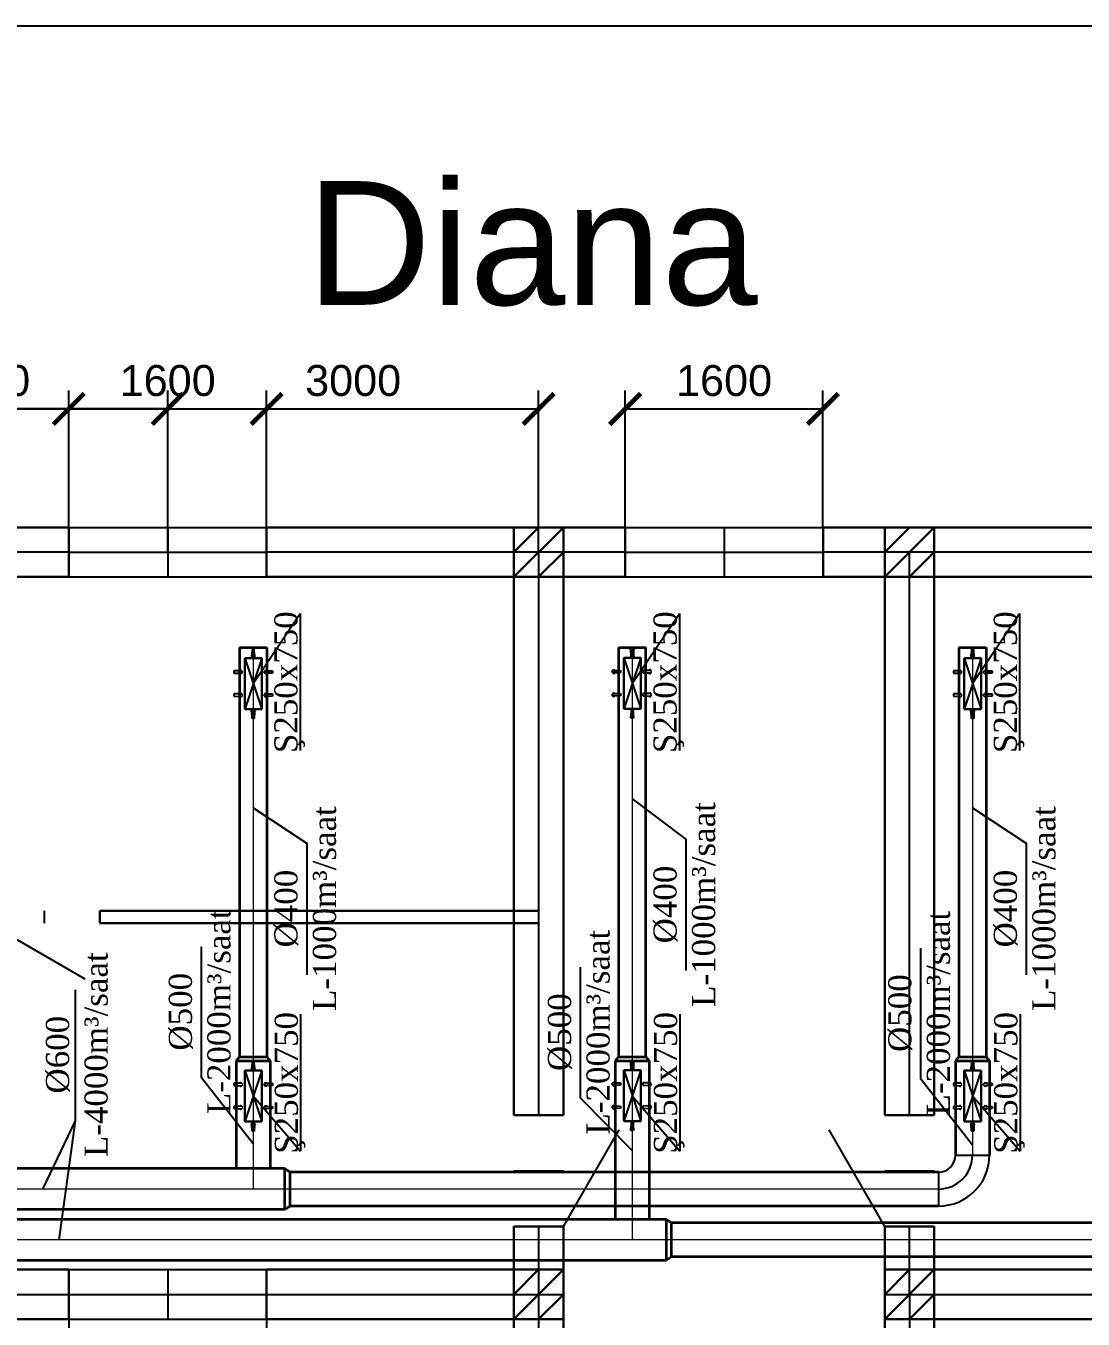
# Model space of a CAD drawing. Header units: inches. Extents: x 23 to 100097, y 11 to 104145.
# Drawn here: x 81394 to 89945, y 57810 to 68265 of the extents above; entities that cross this region are included whole.
import ezdxf

# ---------------------------------------------------------------- set-up
doc = ezdxf.new("R2010")
doc.units = ezdxf.units.IN
doc.header["$MEASUREMENT"] = 0
doc.layers.add('nad', color=1, linetype='Continuous', lineweight=9)
doc.layers.add('стены', color=42, linetype='Continuous', lineweight=40)
doc.layers.add('TEKST', color=7, linetype='Continuous')
doc.styles.add('ilqar text 001', font='', dxfattribs={"height": 300})
doc.styles.get("Standard").update_dxf_attribs({"font": 'arial.ttf'})
doc.styles.get('ilqar text 001').set_extended_font_data('A3 Times AzLat')
doc.dimstyles.new('ISO-25', dxfattribs={"dimtxt": 250, "dimasz": 250, "dimexe": 150, "dimexo": 0.625, "dimgap": 100, "dimtad": 1, "dimdec": 0, "dimtxsty": 'Standard', "dimblk": 'ARCHTICK', "dimcen": 2.5, "dimadec": 0, "dimazin": 0, "dimtfac": 1, "dimtdec": 0, "dimtmove": 0, "dimatfit": 3, "dimfxl": 1, "dimarcsym": 0})

# ---------------------------------------------------------------- blocks, each defined once
blk = doc.blocks.new('_ArchTick')
at = {"layer": 'nad', "color": 0, "const_width": 0.15}
blk.add_lwpolyline([(-0.5, -0.5), (0.5, 0.5)], dxfattribs=at)
blk = doc.blocks.new('*D140')
at = {"color": 0, "lineweight": -2, "transparency": 16777216}
for p, q in [((79541, 57809), (79541, 53834)), ((81741, 57809), (81741, 53834)), ((79541, 53984), (81741, 53984))]:
    blk.add_line(p, q, dxfattribs=at)
at = {"layer": 'Defpoints', "color": 0, "transparency": 16777216}
for p in [(79541, 57810), (81741, 57810), (81741, 53984)]:
    blk.add_point(p, dxfattribs=at)
at = {"color": 0, "lineweight": -2, "transparency": 16777216, "xscale": 250, "yscale": 250, "zscale": 250, "rotation": 180}
blk.add_blockref('_ArchTick', (79541, 53984), dxfattribs=at)
at = {"color": 0, "lineweight": -2, "transparency": 16777216, "xscale": 250, "yscale": 250, "zscale": 250}
blk.add_blockref('_ArchTick', (81741, 53984), dxfattribs=at)
at = {"color": 0, "transparency": 16777216, "insert": (80641, 54211), "char_height": 250, "attachment_point": 5}
blk.add_mtext('2200', dxfattribs=at)
blk = doc.blocks.new('*D141')
at = {"color": 0, "lineweight": -2, "transparency": 16777216}
for p, q in [((81741, 57809), (81741, 53834)), ((83341, 57809), (83341, 53834)), ((81741, 53984), (83341, 53984))]:
    blk.add_line(p, q, dxfattribs=at)
at = {"layer": 'Defpoints', "color": 0, "transparency": 16777216}
for p in [(81741, 57810), (83341, 57810), (83341, 53984)]:
    blk.add_point(p, dxfattribs=at)
at = {"color": 0, "lineweight": -2, "transparency": 16777216, "xscale": 250, "yscale": 250, "zscale": 250, "rotation": 180}
blk.add_blockref('_ArchTick', (81741, 53984), dxfattribs=at)
at = {"color": 0, "lineweight": -2, "transparency": 16777216, "xscale": 250, "yscale": 250, "zscale": 250}
blk.add_blockref('_ArchTick', (83341, 53984), dxfattribs=at)
at = {"color": 0, "transparency": 16777216, "insert": (82541, 54211), "char_height": 250, "attachment_point": 5}
blk.add_mtext('1600', dxfattribs=at)
blk = doc.blocks.new('*D142')
at = {"color": 0, "lineweight": -2, "transparency": 16777216}
for p, q in [((83341, 57809), (83341, 53834)), ((85541, 56509), (85541, 53834)), ((83341, 53984), (85541, 53984))]:
    blk.add_line(p, q, dxfattribs=at)
at = {"layer": 'Defpoints', "color": 0, "transparency": 16777216}
for p in [(83341, 57810), (85541, 56510), (85541, 53984)]:
    blk.add_point(p, dxfattribs=at)
at = {"color": 0, "lineweight": -2, "transparency": 16777216, "xscale": 250, "yscale": 250, "zscale": 250, "rotation": 180}
blk.add_blockref('_ArchTick', (83341, 53984), dxfattribs=at)
at = {"color": 0, "lineweight": -2, "transparency": 16777216, "xscale": 250, "yscale": 250, "zscale": 250}
blk.add_blockref('_ArchTick', (85541, 53984), dxfattribs=at)
at = {"color": 0, "transparency": 16777216, "insert": (84441, 54211), "char_height": 250, "attachment_point": 5}
blk.add_mtext('2200', dxfattribs=at)
blk = doc.blocks.new('*D153')
at = {"color": 0, "lineweight": -2, "transparency": 16777216}
for p, q in [((79341, 58010), (77491, 58010)), ((77641, 58010), (77641, 56510)), ((85341, 56510), (77491, 56510))]:
    blk.add_line(p, q, dxfattribs=at)
at = {"layer": 'Defpoints', "color": 0, "transparency": 16777216}
for p in [(79341, 58010), (77641, 56510), (85341, 56510)]:
    blk.add_point(p, dxfattribs=at)
at = {"color": 0, "lineweight": -2, "transparency": 16777216, "xscale": 250, "yscale": 250, "zscale": 250}
for p, rotation in [((77641, 58010), 90), ((77641, 56510), 270)]:
    blk.add_blockref('_ArchTick', p, dxfattribs=dict(at, rotation=rotation))
at = {"color": 0, "transparency": 16777216, "insert": (77414, 57260), "char_height": 250, "attachment_point": 5, "rotation": 90}
blk.add_mtext('1500', dxfattribs=at)
blk = doc.blocks.new('*D155')
at = {"color": 0, "lineweight": -2, "transparency": 16777216}
for p, q in [((81741, 64010), (81741, 65318)), ((83341, 64010), (83341, 65318)), ((81741, 65168), (83341, 65168))]:
    blk.add_line(p, q, dxfattribs=at)
at = {"layer": 'Defpoints', "color": 0, "transparency": 16777216}
for p in [(83341, 65168), (81741, 64010), (83341, 64010)]:
    blk.add_point(p, dxfattribs=at)
at = {"color": 0, "lineweight": -2, "transparency": 16777216, "xscale": 250, "yscale": 250, "zscale": 250, "rotation": 180}
blk.add_blockref('_ArchTick', (81741, 65168), dxfattribs=at)
at = {"color": 0, "lineweight": -2, "transparency": 16777216, "xscale": 250, "yscale": 250, "zscale": 250}
blk.add_blockref('_ArchTick', (83341, 65168), dxfattribs=at)
at = {"color": 0, "transparency": 16777216, "insert": (82541, 65396), "char_height": 250, "attachment_point": 5}
blk.add_mtext('1600', dxfattribs=at)
blk = doc.blocks.new('*D156')
at = {"color": 0, "lineweight": -2, "transparency": 16777216}
for p, q in [((79541, 64010), (79541, 65318)), ((82541, 64010), (82541, 65318)), ((82541, 65168), (79541, 65168))]:
    blk.add_line(p, q, dxfattribs=at)
at = {"layer": 'Defpoints', "color": 0, "transparency": 16777216}
for p in [(79541, 65168), (79541, 64010), (82541, 64010)]:
    blk.add_point(p, dxfattribs=at)
at = {"color": 0, "lineweight": -2, "transparency": 16777216, "xscale": 250, "yscale": 250, "zscale": 250, "rotation": 180}
blk.add_blockref('_ArchTick', (79541, 65168), dxfattribs=at)
at = {"color": 0, "lineweight": -2, "transparency": 16777216, "xscale": 250, "yscale": 250, "zscale": 250}
blk.add_blockref('_ArchTick', (82541, 65168), dxfattribs=at)
at = {"color": 0, "transparency": 16777216, "insert": (81041, 65396), "char_height": 250, "attachment_point": 5}
blk.add_mtext('3000', dxfattribs=at)
blk = doc.blocks.new('*D157')
at = {"color": 0, "lineweight": -2, "transparency": 16777216}
for p, q in [((79541, 64010), (79541, 65318)), ((82541, 64010), (82541, 65318)), ((79541, 65168), (82541, 65168))]:
    blk.add_line(p, q, dxfattribs=at)
at = {"layer": 'Defpoints', "color": 0, "transparency": 16777216}
for p in [(82541, 65168), (79541, 64010), (82541, 64010)]:
    blk.add_point(p, dxfattribs=at)
at = {"color": 0, "lineweight": -2, "transparency": 16777216, "xscale": 250, "yscale": 250, "zscale": 250, "rotation": 180}
blk.add_blockref('_ArchTick', (79541, 65168), dxfattribs=at)
at = {"color": 0, "lineweight": -2, "transparency": 16777216, "xscale": 250, "yscale": 250, "zscale": 250}
blk.add_blockref('_ArchTick', (82541, 65168), dxfattribs=at)
at = {"color": 0, "transparency": 16777216, "insert": (81041, 65396), "char_height": 250, "attachment_point": 5}
blk.add_mtext('3000', dxfattribs=at)
blk = doc.blocks.new('*D158')
at = {"color": 0, "lineweight": -2, "transparency": 16777216}
for p, q in [((82541, 64010), (82541, 65318)), ((85541, 64010), (85541, 65318)), ((82541, 65168), (85541, 65168))]:
    blk.add_line(p, q, dxfattribs=at)
at = {"layer": 'Defpoints', "color": 0, "transparency": 16777216}
for p in [(85541, 65168), (82541, 64010), (85541, 64010)]:
    blk.add_point(p, dxfattribs=at)
at = {"color": 0, "lineweight": -2, "transparency": 16777216, "xscale": 250, "yscale": 250, "zscale": 250, "rotation": 180}
blk.add_blockref('_ArchTick', (82541, 65168), dxfattribs=at)
at = {"color": 0, "lineweight": -2, "transparency": 16777216, "xscale": 250, "yscale": 250, "zscale": 250}
blk.add_blockref('_ArchTick', (85541, 65168), dxfattribs=at)
at = {"color": 0, "transparency": 16777216, "insert": (84041, 65396), "char_height": 250, "attachment_point": 5}
blk.add_mtext('3000', dxfattribs=at)
blk = doc.blocks.new('*D159')
at = {"color": 0, "lineweight": -2, "transparency": 16777216}
for p, q in [((86241, 64010), (86241, 65318)), ((87841, 64210), (87841, 65318)), ((86241, 65168), (87841, 65168))]:
    blk.add_line(p, q, dxfattribs=at)
at = {"layer": 'Defpoints', "color": 0, "transparency": 16777216}
for p in [(87841, 65168), (87841, 64210), (86241, 64010)]:
    blk.add_point(p, dxfattribs=at)
at = {"color": 0, "lineweight": -2, "transparency": 16777216, "xscale": 250, "yscale": 250, "zscale": 250, "rotation": 180}
blk.add_blockref('_ArchTick', (86241, 65168), dxfattribs=at)
at = {"color": 0, "lineweight": -2, "transparency": 16777216, "xscale": 250, "yscale": 250, "zscale": 250}
blk.add_blockref('_ArchTick', (87841, 65168), dxfattribs=at)
at = {"color": 0, "transparency": 16777216, "insert": (87041, 65396), "char_height": 250, "attachment_point": 5}
blk.add_mtext('1600', dxfattribs=at)
blk = doc.blocks.new('111')
at = {"color": 3, "lineweight": -2}
for p, q in [((753755, -19780, 0), (753770, -19780, 0)), ((753789, -19811, 0), (753755, -19780, 0)), ((753770, -19780, 0), (753773, -19682, 0)), ((753773, -19682, 0), (753805, -19682, 0)), ((753824, -19780, 0), (753789, -19811, 0)), ((753805, -19682, 0), (753809, -19780, 0)), ((753809, -19780, 0), (753824, -19780, 0)), ((753504, -20013, 0), (753601, -20009, 0)), ((753504, -20045, 0), (753504, -20013, 0)), ((753601, -20048, 0), (753504, -20045, 0)), ((753601, -20009, 0), (753601, -19994, 0)), ((753601, -19994, 0), (753632, -20029, 0)), ((753632, -20029, 0), (753601, -20063, 0)), ((753601, -20063, 0), (753601, -20048, 0)), ((753976, -19994, 0), (753944, -20029, 0)), ((753944, -20029, 0), (753976, -20063, 0)), ((753976, -20009, 0), (753976, -19994, 0)), ((754073, -20013, 0), (753976, -20009, 0)), ((753976, -20048, 0), (754073, -20045, 0)), ((753976, -20063, 0), (753976, -20048, 0)), ((754073, -20045, 0), (754073, -20013, 0)), ((753504, -20352, 0), (753601, -20349, 0)), ((753504, -20384, 0), (753504, -20352, 0)), ((753601, -20349, 0), (753601, -20334, 0)), ((753601, -20334, 0), (753632, -20368, 0)), ((753976, -20334, 0), (753944, -20368, 0)), ((753976, -20349, 0), (753976, -20334, 0)), ((754073, -20352, 0), (753976, -20349, 0)), ((754073, -20384, 0), (754073, -20352, 0)), ((753601, -20387, 0), (753504, -20384, 0)), ((753632, -20368, 0), (753601, -20402, 0)), ((753601, -20402, 0), (753601, -20387, 0)), ((753944, -20368, 0), (753976, -20402, 0)), ((753976, -20387, 0), (754073, -20384, 0)), ((753976, -20402, 0), (753976, -20387, 0)), ((753789, -20582, 0), (753755, -20613, 0)), ((753755, -20613, 0), (753770, -20613, 0)), ((753770, -20613, 0), (753773, -20711, 0)), ((753773, -20711, 0), (753805, -20711, 0)), ((753824, -20613, 0), (753789, -20582, 0)), ((753805, -20711, 0), (753809, -20613, 0)), ((753809, -20613, 0), (753824, -20613, 0))]:
    blk.add_line(p, q, dxfattribs=at)
at = {"layer": 'стены', "color": 3, "lineweight": 30}
for p, q in [((753914, -19821, 0), (753664, -19821, 0)), ((753664, -19821, 0), (753664, -20571, 0)), ((753914, -20571, 0), (753914, -19821, 0)), ((753664, -20571, 0), (753914, -20571, 0))]:
    blk.add_line(p, q, dxfattribs=at)
at = {"layer": 'стены', "color": 3, "lineweight": -2}
for p, q in [((753914, -20571, 0), (753664, -19821, 0)), ((753664, -20571, 0), (753914, -19821, 0))]:
    blk.add_line(p, q, dxfattribs=at)
blk = doc.blocks.new('ADADADAD')
at = {"color": 5, "lineweight": -2}
for p, q in [((749438, -18128, 0), (749404, -18159, 0)), ((749404, -18159, 0), (749419, -18159, 0)), ((749419, -18159, 0), (749422, -18257, 0)), ((749422, -18257, 0), (749454, -18257, 0)), ((749473, -18159, 0), (749438, -18128, 0)), ((749454, -18257, 0), (749458, -18159, 0)), ((749458, -18159, 0), (749473, -18159, 0)), ((749186, -18449, 0), (749155, -18483, 0)), ((749186, -18464, 0), (749186, -18449, 0)), ((749709, -18464, 0), (749709, -18449, 0)), ((749709, -18449, 0), (749740, -18483, 0)), ((749155, -18483, 0), (749186, -18517, 0)), ((749283, -18467, 0), (749186, -18464, 0)), ((749186, -18502, 0), (749283, -18499, 0)), ((749186, -18517, 0), (749186, -18502, 0)), ((749283, -18499, 0), (749283, -18467, 0)), ((749612, -18467, 0), (749709, -18464, 0)), ((749612, -18499, 0), (749612, -18467, 0)), ((749709, -18502, 0), (749612, -18499, 0)), ((749740, -18483, 0), (749709, -18517, 0)), ((749709, -18517, 0), (749709, -18502, 0)), ((749186, -18788, 0), (749155, -18823, 0)), ((749155, -18823, 0), (749186, -18857, 0)), ((749186, -18803, 0), (749186, -18788, 0)), ((749283, -18807, 0), (749186, -18803, 0)), ((749186, -18842, 0), (749283, -18839, 0)), ((749283, -18839, 0), (749283, -18807, 0)), ((749612, -18807, 0), (749709, -18803, 0)), ((749612, -18839, 0), (749612, -18807, 0)), ((749709, -18842, 0), (749612, -18839, 0)), ((749709, -18803, 0), (749709, -18788, 0)), ((749709, -18788, 0), (749740, -18823, 0)), ((749740, -18823, 0), (749709, -18857, 0)), ((749186, -18857, 0), (749186, -18842, 0)), ((749709, -18857, 0), (749709, -18842, 0)), ((749404, -19137, 0), (749419, -19137, 0)), ((749438, -19168, 0), (749404, -19137, 0)), ((749419, -19137, 0), (749422, -19039, 0)), ((749422, -19039, 0), (749454, -19039, 0)), ((749473, -19137, 0), (749438, -19168, 0)), ((749454, -19039, 0), (749458, -19137, 0)), ((749458, -19137, 0), (749473, -19137, 0))]:
    blk.add_line(p, q, dxfattribs=at)
at = {"layer": 'стены', "color": 5, "lineweight": 30}
for p, q in [((749563, -18275, 0), (749313, -18275, 0)), ((749313, -18275, 0), (749313, -19025, 0)), ((749563, -19025, 0), (749563, -18275, 0)), ((749313, -19025, 0), (749563, -19025, 0))]:
    blk.add_line(p, q, dxfattribs=at)
at = {"layer": 'стены', "color": 5, "lineweight": -2}
for p, q in [((749563, -19025, 0), (749313, -18275, 0)), ((749313, -19025, 0), (749563, -18275, 0))]:
    blk.add_line(p, q, dxfattribs=at)

msp = doc.modelspace()

# ---------------------------------------------------------------- linework, layer by layer
at = {"lineweight": 30}
for p, q in [((81741.4, 64209.8), (79541.4, 64209.8)), ((81741.4, 64209.8), (81741.4, 63809.8)), ((86241.4, 64209.8), (83341.4, 64209.8)), ((83341.4, 64209.8), (83341.4, 63809.8)), ((85741.4, 64209.8), (85341.4, 63809.8)), ((85341.4, 64009.8), (85541.4, 64209.8)), ((86241.4, 64209.8), (86241.4, 63809.8)), ((94541.4, 64209.8), (87841.4, 64209.8)), ((87841.4, 64209.8), (87841.4, 63809.8)), ((88741.4, 64209.8), (88341.4, 63809.8)), ((88341.4, 64009.8), (88541.4, 64209.8)), ((85341.4, 64009.8), (85341.4, 59459.8)), ((85541.4, 63809.8), (85741.4, 64009.8)), ((85741.4, 64009.8), (85741.4, 59459.8)), ((88341.4, 59459.8), (88341.4, 64009.8)), ((88541.4, 63809.8), (88741.4, 64009.8)), ((88741.4, 59459.8), (88741.4, 64009.8)), ((81741.4, 63809.8), (79541.4, 63809.8)), ((86241.4, 63809.8), (83341.4, 63809.8)), ((94541.4, 63809.8), (87841.4, 63809.8)), ((85541.4, 61109.8), (81991.4, 61109.8)), ((81991.4, 61109.8), (81991.4, 61009.8)), ((85541.4, 61009.8), (81991.4, 61009.8)), ((85341.4, 59459.8), (85741.4, 59459.8)), ((88341.4, 59459.8), (88741.4, 59459.8)), ((85341.4, 58559.8), (85341.4, 58009.8)), ((85341.4, 58559.8), (85741.4, 58559.8)), ((85741.4, 58559.8), (85741.4, 58009.8)), ((88341.4, 58009.8), (88341.4, 58559.8)), ((88341.4, 58559.8), (88741.4, 58559.8)), ((88741.4, 58009.8), (88741.4, 58559.8)), ((79541.4, 58209.8), (81741.4, 58209.8)), ((81741.4, 58209.8), (81741.4, 57809.8)), ((83341.4, 58209.8), (85741.4, 58209.8)), ((83341.4, 58209.8), (83341.4, 57809.8)), ((85741.4, 58209.8), (85341.4, 57809.8)), ((85341.4, 58009.8), (85541.4, 58209.8)), ((88341.4, 58209.8), (90741.4, 58209.8)), ((88741.4, 58209.8), (88341.4, 57809.8)), ((88341.4, 58009.8), (88541.4, 58209.8)), ((85341.4, 58009.8), (85341.4, 56509.8)), ((85541.4, 57809.8), (85741.4, 58009.8)), ((85741.4, 58009.8), (85741.4, 56509.8)), ((88341.4, 58009.8), (88341.4, 56509.8)), ((88541.4, 57809.8), (88741.4, 58009.8)), ((88741.4, 58009.8), (88741.4, 56509.8)), ((79541.4, 57809.8), (81741.4, 57809.8)), ((83341.4, 57809.8), (85741.4, 57809.8)), ((88341.4, 57809.8), (90741.4, 57809.8))]:
    msp.add_line(p, q, dxfattribs=at)
for p, q in [((81741.4, 64209.8), (83341.4, 64209.8)), ((82541.4, 64209.8), (82541.4, 63809.8)), ((86241.4, 64209.8), (87841.4, 64209.8)), ((87041.4, 64209.8), (87041.4, 63809.8)), ((81741.4, 64009.8), (79541.4, 64009.8)), ((81741.4, 64009.8), (83341.4, 64009.8)), ((86241.4, 64009.8), (83341.4, 64009.8)), ((85541.4, 64009.8), (85541.4, 59459.8)), ((86241.4, 64009.8), (87841.4, 64009.8)), ((94541.4, 64009.8), (87841.4, 64009.8)), ((88541.4, 59459.8), (88541.4, 64009.8)), ((81741.4, 63809.8), (83341.4, 63809.8)), ((86241.4, 63809.8), (87841.4, 63809.8)), ((81541.4, 61109.8), (81541.4, 61009.8)), ((81091.4, 61009.8), (81870.8, 60559.8)), ((85741.4, 58559.8), (86191.4, 59339.3)), ((88341.4, 58559.8), (87891.4, 59339.3)), ((85341.4, 59009.8), (85741.4, 59009.8)), ((88341.4, 59009.8), (88741.4, 59009.8)), ((85541.4, 58559.8), (85541.4, 58009.8)), ((88541.4, 58009.8), (88541.4, 58559.8)), ((81741.4, 58209.8), (83341.4, 58209.8)), ((82541.4, 58209.8), (82541.4, 57809.8)), ((79541.4, 58009.8), (81741.4, 58009.8)), ((81741.4, 58009.8), (83341.4, 58009.8)), ((83341.4, 58009.8), (85741.4, 58009.8)), ((85541.4, 58009.8), (85541.4, 56509.8)), ((88341.4, 58009.8), (90741.4, 58009.8)), ((88541.4, 58009.8), (88541.4, 56509.8)), ((81741.4, 57809.8), (83341.4, 57809.8))]:
    msp.add_line(p, q)
at = {"color": 1}
for p, q in [((83231.6, 62949.5, 0), (83612.9, 63514.8, 0.6)), ((83612.9, 63514.8, 0.6), (83612.9, 62405.5, 0.6)), ((86298.4, 62949.5), (86679.7, 63514.8, 0.6)), ((86679.7, 63514.8, 0.6), (86679.7, 62405.5, 0.6)), ((89050.5, 62949.5, 0), (89431.8, 63514.8, 0.6)), ((89431.8, 63514.8, 0.6), (89431.8, 62405.5, 0.6)), ((83616.2, 60275.8, 0.6), (83616.2, 59166.5, 0.6)), ((86683, 60275.8, 0.6), (86683, 59166.5, 0.6)), ((89435.1, 60275.8, 0.6), (89435.1, 59166.5, 0.6)), ((83231.6, 59615.9, 0), (83616.2, 59166.5, 0.6)), ((86298.4, 59615.9), (86683, 59166.5, 0.6)), ((89050.5, 59615.9, 0), (89435.1, 59166.5, 0.6))]:
    msp.add_line(p, q, dxfattribs=at)
at = {"color": 3, "lineweight": 0, "ltscale": 30}
for p, q in [((83231.6, 63238, 0), (83231.6, 58861.7, 0)), ((89050.5, 63238, 0), (89050.5, 59136.4, 0)), ((88775.8, 58861.7), (79289, 58861.7))]:
    msp.add_line(p, q, dxfattribs=at)
at = {"color": 5, "lineweight": 0, "ltscale": 30}
for p, q in [((86298.4, 63238), (86298.4, 58449.7)), ((91337.6, 58449.7), (79289, 58449.7))]:
    msp.add_line(p, q, dxfattribs=at)
at = {"color": 5}
for p, q in [((86298.4, 62015.3), (86734.8, 61687.4, 0)), ((86734.8, 60626.9, 0), (86734.8, 61687.4, 0)), ((85880.9, 59595.1, 0), (85880.9, 60655.6, 0)), ((81796.2, 59412.7, 0), (81796.2, 60473.1, 0)), ((86298.4, 59172.8), (85880.9, 59595.1, 0)), ((81530.6, 58861.7), (81796.2, 59412.7, 0)), ((81662.5, 58449.7), (81796.2, 59412.7, 0))]:
    msp.add_line(p, q, dxfattribs=at)
at = {"color": 3}
for p, q in [((83231.6, 61943.9, 0), (83668, 61654.4, 0)), ((89050.5, 61943.9, 0), (89486.9, 61654.4, 0)), ((83668, 60594, 0), (83668, 61654.4, 0)), ((89486.9, 60594, 0), (89486.9, 61654.4, 0)), ((82814.5, 59760, 0), (82814.5, 60820.4, 0)), ((88633.4, 59749, 0), (88633.4, 60809.4, 0)), ((83231.6, 59227.8, 0), (82814.5, 59760, 0)), ((89050.5, 59216.8, 0), (88633.4, 59749, 0))]:
    msp.add_line(p, q, dxfattribs=at)
at = {"color": 3, "ltscale": 500}
for p, q in [((88913.2, 59136.4, 0), (89187.9, 59136.4, 0)), ((88775.8, 58999.1, 0), (88775.8, 58724.4, 0))]:
    msp.add_line(p, q, dxfattribs=at)
msp.add_lwpolyline([(76318.6, 68264.6), (97694.9, 68264.6), (97694.9, 51749.7), (76318.6, 51749.7)], close=True)
at = {"lineweight": 30}
for points in [[(85341.4, 63809.8), (85741.4, 63809.8), (85741.4, 64209.8), (85341.4, 64209.8)], [(88341.4, 63809.8), (88741.4, 63809.8), (88741.4, 64209.8), (88341.4, 64209.8)], [(85341.4, 57809.8), (85741.4, 57809.8), (85741.4, 58209.8), (85341.4, 58209.8)], [(88341.4, 57809.8), (88741.4, 57809.8), (88741.4, 58209.8), (88341.4, 58209.8)]]:
    msp.add_lwpolyline(points, close=True, dxfattribs=at)
at = {"color": 3, "ltscale": 500}
for radius in [137.4, 412.1, 274.7]:
    msp.add_arc((88775.8, 59136.4, 0), radius, 270, 0, dxfattribs=at)
at = {"layer": 'TEKST', "color": 3, "lineweight": 35, "ltscale": 0.95}
for p, q in [((83121.7, 63238, 0), (83121.7, 59931.4, 0)), ((83121.7, 63238, 0), (83341.5, 63238, 0)), ((83341.5, 63238, 0), (83341.5, 59931.4, 0)), ((88940.6, 63238, 0), (88940.6, 59931.4, 0)), ((88940.6, 63238, 0), (89160.4, 63238, 0)), ((89160.4, 63238, 0), (89160.4, 59931.4, 0)), ((83121.7, 59931.4, 0), (83094.3, 59897.6, 0)), ((83121.7, 59931.4, 0), (83341.5, 59931.4, 0)), ((83341.5, 59931.4, 0), (83369, 59897.6, 0)), ((88940.6, 59931.4, 0), (88913.2, 59897.6, 0)), ((88940.6, 59931.4, 0), (89160.4, 59931.4, 0)), ((89160.4, 59931.4, 0), (89187.9, 59897.6, 0)), ((83094.3, 59897.6, 0), (83094.3, 59026.5, 0)), ((83094.3, 59897.6, 0), (83369, 59897.6, 0)), ((83369, 59897.6, 0), (83369, 59026.5, 0)), ((88913.2, 59897.6, 0), (88913.2, 59136.4, 0)), ((88913.2, 59897.6, 0), (89187.9, 59897.6, 0)), ((89187.9, 59897.6, 0), (89187.9, 59136.4, 0)), ((83486.5, 59026.5, 0), (79289, 59026.5, 0)), ((83486.5, 59026.5), (83486.5, 58696.9)), ((83530.5, 58999.1, 0), (83486.5, 59026.5)), ((88775.8, 58999.1, 0), (83530.5, 58999.1, 0)), ((83530.5, 58724.4, 0), (83530.5, 58999.1, 0)), ((83486.5, 58696.9), (79289, 58696.9, 0)), ((83530.5, 58724.4, 0), (83486.5, 58696.9)), ((88775.8, 58724.4, 0), (83530.5, 58724.4, 0))]:
    msp.add_line(p, q, dxfattribs=at)
at = {"layer": 'TEKST', "color": 5, "lineweight": 35, "ltscale": 0.95}
for p, q in [((86188.5, 63238, 0), (86188.5, 59931.4, 0)), ((86188.5, 63238, 0), (86408.3, 63238, 0)), ((86408.3, 59931.4, 0), (86408.3, 63238, 0)), ((86188.5, 59931.4, 0), (86161.1, 59897.6, 0)), ((86188.5, 59931.4, 0), (86408.3, 59931.4, 0)), ((86408.3, 59931.4, 0), (86435.8, 59897.6, 0)), ((86161.1, 59897.6, 0), (86161.1, 58614.5, 0)), ((86161.1, 59897.6, 0), (86435.8, 59897.6, 0)), ((86435.8, 59897.6, 0), (86435.8, 58614.5, 0)), ((86573.1, 58614.5), (79289, 58614.5)), ((86573.1, 58614.5), (86573.1, 58284.8)), ((86617.1, 58587, 0), (86573.1, 58614.5)), ((92198.8, 58587, 0), (86617.1, 58587, 0)), ((86617.1, 58312.3, 0), (86617.1, 58587, 0)), ((86573.1, 58284.8, 0), (79289, 58284.8, 0)), ((86617.1, 58312.3, 0), (86573.1, 58284.8)), ((92198.8, 58312.3, 0), (86617.1, 58312.3, 0))]:
    msp.add_line(p, q, dxfattribs=at)

# ---------------------------------------------------------------- block references
at = {"xscale": 0.5494108037603208, "yscale": 0.5494108037603208, "zscale": 0.5494108037603208, "rotation": 180}
for name, p in [('111', (497372.5, 51850.7, 0)), ('ADADADAD', (498047.9, 52702.7, 0)), ('111', (503191.4, 51850.7, 0)), ('111', (497372.5, 48517.1, 0)), ('ADADADAD', (498047.9, 49369.2, 0)), ('111', (503191.4, 48517.1, 0))]:
    msp.add_blockref(name, p, dxfattribs=at)

# ---------------------------------------------------------------- texts
at = {"insert": (83662.5, 67009.3), "char_height": 1000, "attachment_point": 1}
msp.add_mtext_dynamic_manual_height_columns('Diana', width=3553.677, gutter_width=12.5, heights=[0], dxfattribs=at)
at = {"color": 1, "char_height": 187.1659, "width": 2663.475, "attachment_point": 8, "rotation": 89.99991, "style": 'ilqar text 001'}
for insert in [(83651.5, 62958.5, 0), (86718.3, 62958.5, 0), (89470.4, 62958.5, 0), (83654.8, 59719.4, 0), (86721.6, 59719.4, 0), (89473.7, 59719.4, 0)]:
    msp.add_mtext('{\\fTimes New Roman|b0|i0|c238|p18;Ş\\fTimes New Roman|b0|i0|c0|p18;25\\fTimes New Roman|b0|i0|c238|p18;0x\\fTimes New Roman|b0|i0|c0|p18;75\\fTimes New Roman|b0|i0|c238|p18;0}', dxfattribs=dict(at, insert=insert))
at = {"color": 3, "char_height": 187.1659, "width": 2663.475, "attachment_point": 8, "rotation": 89.99991, "style": 'ilqar text 001'}
for s, insert in [('{\\fTimes New Roman|b0|i0|c0|p18;%%C400\\P\\fTimes New Roman|b0|i0|c238|p18;L-\\fTimes New Roman|b0|i0|c0|p18;1000\\fTimes New Roman|b0|i0|c238|p18;m³/saat}', (83905.2, 61128.7, 0)), ('{\\fTimes New Roman|b0|i0|c0|p18;%%C400\\P\\fTimes New Roman|b0|i0|c238|p18;L-\\fTimes New Roman|b0|i0|c0|p18;1000\\fTimes New Roman|b0|i0|c238|p18;m³/saat}', (89724.1, 61128.7, 0)), ('{\\fTimes New Roman|b0|i0|c0|p18;%%C500\\P\\fTimes New Roman|b0|i0|c238|p18;L-\\fTimes New Roman|b0|i0|c0|p18;2000\\fTimes New Roman|b0|i0|c238|p18;m³/saat}', (83051.7, 60294.7, 0)), ('{\\fTimes New Roman|b0|i0|c0|p18;%%C500\\P\\fTimes New Roman|b0|i0|c238|p18;L-\\fTimes New Roman|b0|i0|c0|p18;2000\\fTimes New Roman|b0|i0|c238|p18;m³/saat}', (88870.6, 60283.7, 0))]:
    msp.add_mtext(s, dxfattribs=dict(at, insert=insert))
at = {"color": 5, "char_height": 187.1659, "width": 2663.475, "attachment_point": 8, "rotation": 89.99991, "style": 'ilqar text 001'}
for s, insert in [('{\\fTimes New Roman|b0|i0|c0|p18;%%C400\\P\\fTimes New Roman|b0|i0|c238|p18;L-\\fTimes New Roman|b0|i0|c0|p18;1000\\fTimes New Roman|b0|i0|c238|p18;m³/saat}', (86972, 61161.6, 0)), ('{\\fTimes New Roman|b0|i0|c0|p18;%%C500\\P\\fTimes New Roman|b0|i0|c238|p18;L-\\fTimes New Roman|b0|i0|c0|p18;2000\\fTimes New Roman|b0|i0|c238|p18;m³/saat}', (86118, 60129.8, 0)), ('{\\fTimes New Roman|b0|i0|c0|p18;%%C600\\P\\fTimes New Roman|b0|i0|c238|p18;L-\\fTimes New Roman|b0|i0|c0|p18;4000\\fTimes New Roman|b0|i0|c238|p18;m³/saat}', (82058.1, 59947.4, 0))]:
    msp.add_mtext(s, dxfattribs=dict(at, insert=insert))

# ---------------------------------------------------------------- dimensions: what is measured, and where the dimension line sits
for base, p1, p2, picture, middle in [((79541.4, 65168.4), (82541.4, 64009.8), (79541.4, 64009.8), '*D156', (81041.4, 65396.1)), ((82541.4, 65168.4), (79541.4, 64009.8), (82541.4, 64009.8), '*D157', (81041.4, 65396.1)), ((85541.4, 65168.4), (82541.4, 64009.8), (85541.4, 64009.8), '*D158', (84041.4, 65396.1)), ((87841.4, 65168.4), (86241.4, 64009.8), (87841.4, 64209.8), '*D159', (87041.4, 65396)), ((83341.4, 53983.8), (81741.4, 57809.8), (83341.4, 57809.8), '*D141', (82541.4, 54211.4)), ((85541.4, 53983.8), (83341.4, 57809.8), (85541.4, 56509.8), '*D142', (84441.4, 54211.4))]:
    dim = msp.add_linear_dim(base=base, p1=p1, p2=p2, dimstyle='ISO-25', override={"dimtmove": 1})
    dim.commit()
    dim.dimension.update_dxf_attribs({"geometry": picture, "text_midpoint": middle})
for base, p1, p2, picture, middle in [((83341.4, 65168.4), (81741.4, 64009.8), (83341.4, 64009.8), '*D155', (82541.4, 65396)), ((81741.4, 53983.8), (79541.4, 57809.8), (81741.4, 57809.8), '*D140', (80641.4, 54211.4))]:
    dim = msp.add_linear_dim(base=base, p1=p1, p2=p2, dimstyle='ISO-25')
    dim.commit()
    dim.dimension.update_dxf_attribs({"geometry": picture, "text_midpoint": middle})
dim = msp.add_linear_dim(base=(77641.4, 56509.8), p1=(79341.4, 58009.8), p2=(85341.4, 56509.8), angle=90, dimstyle='ISO-25', override={"dimtmove": 1})
dim.commit()
dim.dimension.update_dxf_attribs({"geometry": '*D153', "text_midpoint": (77413.7, 57259.8)})

doc.saveas('drawing.dxf')
